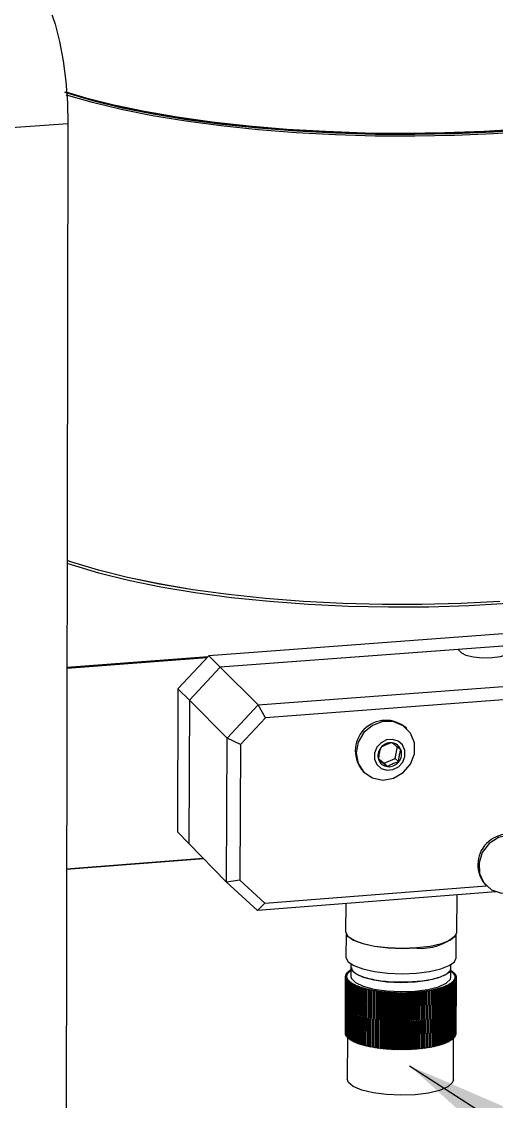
# Model space of a CAD drawing. Header units: millimetres. Extents: x 0 to 279, y 0 to 216.
# Drawn here: x 242.64 to 249.13, y 157.12 to 171.89 of the extents above; entities that cross this region are included whole.
import ezdxf

# ---------------------------------------------------------------- set-up
doc = ezdxf.new("R2010")
doc.units = ezdxf.units.MM
doc.layers.add('DIM', color=1, linetype='Continuous')
doc.dimstyles.new('SLDDIMSTYLE0', dxfattribs={"dimtxt": 0.18, "dimasz": 3.302, "dimexe": 0, "dimexo": 0.0625, "dimgap": 0, "dimtad": 0, "dimtih": 1, "dimtoh": 1, "dimdec": 0, "dimrnd": 1e-09, "dimzin": 0, "dimdsep": 46, "dimtxsty": 'Standard', "dimsah": 1, "dimcen": 0.09, "dimadec": 0, "dimazin": 0, "dimtfac": 3.302, "dimtdec": 0, "dimtofl": 0, "dimtmove": 0, "dimatfit": 3, "dimfxl": 0, "dimfrac": 2, "dimtolj": 1, "dimtzin": 0, "dimarcsym": 0})

msp = doc.modelspace()

# ---------------------------------------------------------------- linework, layer by layer
at = {"color": 7, "linetype": 'Continuous', "lineweight": 25}
for p, q in [((243.273, 170.486), (241.441, 170.362)), ((243.273, 170.486), (243.236, 149.137)), ((251.884, 163.714), (245.199, 163.214)), ((252.055, 163.559), (245.357, 163.057)), ((248.609, 163.301), (245.357, 163.057)), ((248.609, 163.301), (248.656, 163.256)), ((243.261, 163.059), (245.189, 163.203)), ((245.171, 163.184), (243.261, 163.041)), ((244.777, 162.762), (245.199, 163.214)), ((245.199, 163.214), (245.357, 163.057)), ((245.357, 163.057), (244.934, 162.605)), ((245.877, 162.542), (245.357, 163.057)), ((245.877, 162.542), (252.615, 163.051)), ((252.599, 162.867), (245.975, 162.366)), ((244.777, 162.762), (244.77, 160.808)), ((244.934, 162.605), (244.777, 162.762)), ((244.934, 162.605), (244.928, 160.647)), ((245.451, 162.087), (244.934, 162.605)), ((245.451, 162.087), (245.877, 162.542)), ((245.975, 162.366), (245.877, 162.542)), ((245.975, 162.366), (245.632, 162)), ((247.907, 162.217), (247.897, 162.227)), ((245.443, 160.118), (245.451, 162.087)), ((245.632, 162), (245.451, 162.087)), ((245.632, 162), (245.625, 160.146)), ((247.75, 161.811), (247.78, 161.973)), ((247.521, 161.803), (247.596, 161.745)), ((247.596, 161.745), (247.75, 161.811)), ((247.596, 161.745), (247.644, 161.698)), ((247.75, 161.811), (247.797, 161.765)), ((247.313, 161.629), (247.323, 161.619)), ((244.77, 160.808), (244.928, 160.647)), ((245.443, 160.118), (244.928, 160.647)), ((243.256, 160.301), (245.124, 160.446)), ((245.132, 160.437), (243.256, 160.291)), ((245.625, 160.146), (245.443, 160.118)), ((245.864, 159.73), (245.443, 160.118)), ((245.625, 160.146), (245.964, 159.833)), ((245.964, 159.833), (248.994, 160.07)), ((248.988, 160.075), (248.999, 160.065)), ((249.126, 159.985), (245.864, 159.73)), ((248.591, 159.432), (248.594, 159.943)), ((245.964, 159.833), (245.864, 159.73)), ((247.073, 159.824), (247.071, 159.442)), ((247.078, 159.412), (247.076, 159.093)), ((248.581, 159.082), (248.583, 159.401)), ((247.084, 158.863), (247.085, 158.87)), ((247.085, 158.87), (247.106, 158.872)), ((247.102, 158.865), (247.085, 158.87)), ((247.089, 158.877), (247.111, 158.878)), ((247.106, 158.872), (247.089, 158.877)), ((247.089, 158.87), (247.089, 158.877)), ((247.095, 158.883), (247.117, 158.885)), ((247.111, 158.878), (247.095, 158.883)), ((247.095, 158.877), (247.095, 158.883)), ((247.101, 158.89), (247.124, 158.891)), ((247.117, 158.885), (247.101, 158.89)), ((247.101, 158.884), (247.101, 158.89)), ((247.108, 158.897), (247.131, 158.898)), ((247.124, 158.891), (247.108, 158.897)), ((247.108, 158.89), (247.108, 158.897)), ((247.116, 158.903), (247.139, 158.904)), ((247.131, 158.898), (247.116, 158.903)), ((247.116, 158.897), (247.116, 158.903)), ((247.139, 158.904), (247.124, 158.91)), ((247.124, 158.91), (247.144, 158.91)), ((247.124, 158.904), (247.124, 158.91)), ((247.144, 158.912), (247.133, 158.916)), ((247.133, 158.916), (247.144, 158.916)), ((247.133, 158.91), (247.133, 158.916)), ((247.144, 158.953), (247.143, 158.828)), ((247.144, 158.922), (247.143, 158.922)), ((247.143, 158.916), (247.143, 158.922)), ((247.144, 159), (247.144, 158.953)), ((248.51, 158.818), (248.511, 158.943)), ((248.51, 158.902), (248.528, 158.901)), ((248.511, 158.943), (248.511, 158.99)), ((248.511, 158.908), (248.519, 158.907)), ((248.519, 158.907), (248.511, 158.904)), ((248.528, 158.901), (248.514, 158.896)), ((248.514, 158.896), (248.537, 158.894)), ((248.519, 158.901), (248.519, 158.907)), ((248.537, 158.894), (248.522, 158.889)), ((248.522, 158.889), (248.544, 158.888)), ((248.528, 158.895), (248.528, 158.901)), ((248.529, 158.883), (248.544, 158.888)), ((248.552, 158.881), (248.529, 158.883)), ((248.552, 158.881), (248.536, 158.876)), ((248.536, 158.876), (248.558, 158.874)), ((248.537, 158.888), (248.537, 158.894)), ((248.558, 158.874), (248.541, 158.87)), ((248.541, 158.87), (248.564, 158.867)), ((248.544, 158.882), (248.544, 158.888)), ((248.552, 158.881), (248.551, 158.875)), ((248.558, 158.874), (248.558, 158.868)), ((247.067, 158.057), (247.071, 158.828)), ((247.067, 158.05), (247.071, 158.821)), ((247.068, 158.043), (247.072, 158.814)), ((247.07, 158.036), (247.074, 158.807)), ((247.071, 158.835), (247.092, 158.838)), ((247.091, 158.832), (247.071, 158.835)), ((247.071, 158.828), (247.071, 158.835)), ((247.071, 158.828), (247.091, 158.832)), ((247.091, 158.825), (247.071, 158.828)), ((247.071, 158.821), (247.091, 158.825)), ((247.092, 158.818), (247.071, 158.821)), ((247.072, 158.835), (247.073, 158.842)), ((247.072, 158.814), (247.092, 158.818)), ((247.093, 158.811), (247.072, 158.814)), ((247.073, 158.842), (247.093, 158.845)), ((247.092, 158.838), (247.073, 158.842)), ((247.073, 158.029), (247.077, 158.8)), ((247.074, 158.849), (247.095, 158.852)), ((247.093, 158.845), (247.074, 158.849)), ((247.074, 158.842), (247.074, 158.849)), ((247.074, 158.807), (247.093, 158.811)), ((247.095, 158.804), (247.074, 158.807)), ((247.076, 158.022), (247.08, 158.793)), ((247.077, 158.856), (247.098, 158.859)), ((247.095, 158.852), (247.077, 158.856)), ((247.077, 158.849), (247.077, 158.856)), ((247.077, 158.8), (247.095, 158.804)), ((247.098, 158.798), (247.077, 158.8)), ((247.08, 158.863), (247.102, 158.865)), ((247.098, 158.859), (247.08, 158.863)), ((247.08, 158.856), (247.08, 158.863)), ((247.08, 158.793), (247.098, 158.798)), ((247.102, 158.791), (247.08, 158.793)), ((247.08, 158.015), (247.084, 158.787)), ((247.084, 158.787), (247.102, 158.791)), ((247.106, 158.784), (247.084, 158.787)), ((247.085, 158.008), (247.089, 158.78)), ((247.089, 158.78), (247.106, 158.784)), ((247.111, 158.778), (247.089, 158.78)), ((247.09, 158.002), (247.095, 158.773)), ((247.095, 158.773), (247.111, 158.778)), ((247.117, 158.771), (247.095, 158.773)), ((247.096, 157.995), (247.101, 158.766)), ((247.101, 158.766), (247.117, 158.771)), ((247.123, 158.764), (247.101, 158.766)), ((247.108, 158.759), (247.103, 157.988)), ((247.108, 158.759), (247.123, 158.764)), ((247.13, 158.758), (247.108, 158.759)), ((247.115, 158.753), (247.111, 157.981)), ((247.115, 158.753), (247.13, 158.758)), ((247.138, 158.751), (247.115, 158.753)), ((247.124, 158.746), (247.119, 157.975)), ((247.124, 158.746), (247.138, 158.751)), ((247.147, 158.745), (247.124, 158.746)), ((247.133, 158.74), (247.129, 157.968)), ((247.133, 158.74), (247.147, 158.745)), ((247.156, 158.739), (247.133, 158.74)), ((247.143, 158.733), (247.138, 157.962)), ((247.143, 158.733), (247.156, 158.739)), ((247.166, 158.732), (247.143, 158.733)), ((247.153, 158.727), (247.149, 157.955)), ((247.153, 158.727), (247.166, 158.732)), ((247.176, 158.726), (247.153, 158.727)), ((247.164, 158.721), (247.176, 158.726)), ((248.512, 158.725), (248.489, 158.724)), ((248.489, 158.724), (248.501, 158.719)), ((248.521, 158.731), (248.498, 158.73)), ((248.498, 158.73), (248.512, 158.725)), ((248.512, 158.725), (248.506, 157.953)), ((248.53, 158.737), (248.508, 158.737)), ((248.508, 158.737), (248.521, 158.731)), ((248.539, 158.744), (248.516, 158.743)), ((248.516, 158.743), (248.53, 158.737)), ((248.521, 158.731), (248.516, 157.959)), ((248.546, 158.751), (248.524, 158.749)), ((248.524, 158.749), (248.539, 158.744)), ((248.53, 158.737), (248.525, 157.966)), ((248.553, 158.757), (248.531, 158.756)), ((248.531, 158.756), (248.546, 158.751)), ((248.539, 158.744), (248.533, 157.972)), ((248.559, 158.764), (248.537, 158.762)), ((248.537, 158.762), (248.553, 158.757)), ((248.546, 158.751), (248.541, 157.979)), ((248.565, 158.771), (248.543, 158.769)), ((248.543, 158.769), (248.559, 158.764)), ((248.564, 158.867), (248.547, 158.863)), ((248.547, 158.863), (248.568, 158.861)), ((248.57, 158.777), (248.548, 158.775)), ((248.548, 158.775), (248.565, 158.771)), ((248.553, 158.757), (248.548, 157.986)), ((248.568, 158.861), (248.551, 158.856)), ((248.551, 158.856), (248.573, 158.854)), ((248.574, 158.784), (248.552, 158.782)), ((248.552, 158.782), (248.57, 158.777)), ((248.559, 158.764), (248.554, 157.992)), ((248.573, 158.854), (248.555, 158.85)), ((248.555, 158.85), (248.576, 158.847)), ((248.577, 158.791), (248.556, 158.789)), ((248.556, 158.789), (248.574, 158.784)), ((248.576, 158.847), (248.558, 158.843)), ((248.558, 158.843), (248.579, 158.84)), ((248.579, 158.798), (248.558, 158.795)), ((248.558, 158.795), (248.577, 158.791)), ((248.565, 158.771), (248.559, 157.999)), ((248.579, 158.84), (248.56, 158.836)), ((248.56, 158.836), (248.581, 158.833)), ((248.581, 158.805), (248.56, 158.802)), ((248.56, 158.802), (248.579, 158.798)), ((248.581, 158.833), (248.562, 158.829)), ((248.562, 158.829), (248.582, 158.826)), ((248.582, 158.826), (248.562, 158.822)), ((248.562, 158.822), (248.582, 158.819)), ((248.582, 158.819), (248.562, 158.816)), ((248.562, 158.816), (248.582, 158.812)), ((248.582, 158.812), (248.562, 158.809)), ((248.562, 158.809), (248.581, 158.805)), ((248.564, 158.867), (248.563, 158.861)), ((248.57, 158.777), (248.564, 158.006)), ((248.568, 158.861), (248.568, 158.854)), ((248.574, 158.784), (248.568, 158.013)), ((248.577, 158.791), (248.571, 158.02)), ((248.573, 158.854), (248.573, 158.847)), ((248.579, 158.798), (248.574, 158.027)), ((248.576, 158.847), (248.576, 158.84)), ((248.581, 158.805), (248.576, 158.034)), ((248.582, 158.819), (248.577, 158.048)), ((248.582, 158.812), (248.577, 158.041)), ((248.579, 158.84), (248.579, 158.833)), ((248.581, 158.833), (248.581, 158.826)), ((248.582, 158.826), (248.582, 158.819)), ((247.164, 158.721), (247.16, 157.949)), ((247.187, 158.72), (247.164, 158.721)), ((247.176, 158.714), (247.172, 157.943)), ((247.176, 158.714), (247.187, 158.72)), ((247.199, 158.714), (247.176, 158.714)), ((247.188, 158.708), (247.184, 157.937)), ((247.188, 158.708), (247.199, 158.714)), ((247.211, 158.709), (247.188, 158.708)), ((247.201, 158.702), (247.197, 157.931)), ((247.201, 158.702), (247.211, 158.709)), ((247.224, 158.703), (247.201, 158.702)), ((247.215, 158.697), (247.211, 157.925)), ((247.215, 158.697), (247.224, 158.703)), ((247.238, 158.697), (247.215, 158.697)), ((247.229, 158.691), (247.225, 157.919)), ((247.229, 158.691), (247.238, 158.697)), ((247.252, 158.692), (247.229, 158.691)), ((247.244, 158.685), (247.24, 157.913)), ((247.244, 158.685), (247.252, 158.692)), ((247.267, 158.686), (247.244, 158.685)), ((247.26, 158.68), (247.255, 157.908)), ((247.26, 158.68), (247.267, 158.686)), ((247.282, 158.681), (247.26, 158.68)), ((247.276, 158.675), (247.271, 157.903)), ((247.276, 158.675), (247.282, 158.681)), ((247.298, 158.676), (247.276, 158.675)), ((247.292, 158.67), (247.288, 157.897)), ((247.292, 158.67), (247.298, 158.676)), ((247.314, 158.671), (247.292, 158.67)), ((247.309, 158.665), (247.305, 157.892)), ((247.309, 158.665), (247.314, 158.671)), ((247.331, 158.666), (247.309, 158.665)), ((247.327, 158.66), (247.322, 157.888)), ((247.327, 158.66), (247.331, 158.666)), ((247.349, 158.662), (247.327, 158.66)), ((247.345, 158.655), (247.34, 157.883)), ((247.345, 158.655), (247.349, 158.662)), ((247.367, 158.657), (247.345, 158.655)), ((247.363, 158.651), (247.359, 157.878)), ((247.363, 158.651), (247.367, 158.657)), ((247.385, 158.653), (247.363, 158.651)), ((247.382, 158.646), (247.378, 157.874)), ((247.382, 158.646), (247.385, 158.653)), ((247.404, 158.649), (247.382, 158.646)), ((247.402, 158.642), (247.397, 157.87)), ((247.402, 158.642), (247.404, 158.649)), ((247.423, 158.645), (247.402, 158.642)), ((247.422, 158.638), (247.417, 157.866)), ((247.422, 158.638), (247.423, 158.645)), ((247.442, 158.641), (247.422, 158.638)), ((247.442, 158.634), (247.438, 157.862)), ((247.442, 158.634), (247.442, 158.641)), ((247.462, 158.638), (247.442, 158.634)), ((247.462, 158.638), (247.458, 157.865)), ((247.463, 158.631), (247.458, 157.858)), ((247.463, 158.631), (247.462, 158.638)), ((247.483, 158.634), (247.463, 158.631)), ((247.483, 158.634), (247.478, 157.862)), ((247.484, 158.627), (247.479, 157.855)), ((247.484, 158.627), (247.483, 158.634)), ((247.503, 158.631), (247.484, 158.627)), ((247.503, 158.631), (247.499, 157.858)), ((247.505, 158.624), (247.501, 157.852)), ((247.505, 158.624), (247.503, 158.631)), ((247.524, 158.628), (247.505, 158.624)), ((247.524, 158.628), (247.52, 157.855)), ((247.527, 158.621), (247.522, 157.849)), ((247.527, 158.621), (247.524, 158.628)), ((247.545, 158.625), (247.527, 158.621)), ((247.545, 158.625), (247.541, 157.853)), ((247.549, 158.618), (247.544, 157.846)), ((247.549, 158.618), (247.545, 158.625)), ((247.567, 158.623), (247.549, 158.618)), ((247.567, 158.623), (247.562, 157.85)), ((247.571, 158.616), (247.566, 157.843)), ((247.571, 158.616), (247.567, 158.623)), ((247.589, 158.62), (247.571, 158.616)), ((247.589, 158.62), (247.584, 157.847)), ((247.594, 158.613), (247.589, 158.62)), ((247.594, 158.613), (247.589, 157.841)), ((247.611, 158.618), (247.594, 158.613)), ((247.611, 158.618), (247.606, 157.845)), ((247.616, 158.611), (247.611, 158.618)), ((247.616, 158.611), (247.612, 157.838)), ((247.633, 158.616), (247.616, 158.611)), ((247.633, 158.616), (247.628, 157.843)), ((247.639, 158.609), (247.633, 158.616)), ((247.639, 158.609), (247.635, 157.836)), ((247.656, 158.614), (247.639, 158.609)), ((247.656, 158.614), (247.651, 157.841)), ((247.663, 158.607), (247.656, 158.614)), ((247.663, 158.607), (247.658, 157.835)), ((247.678, 158.612), (247.663, 158.607)), ((247.678, 158.612), (247.673, 157.84)), ((247.686, 158.606), (247.678, 158.612)), ((247.686, 158.606), (247.681, 157.833)), ((247.701, 158.611), (247.686, 158.606)), ((247.701, 158.611), (247.696, 157.838)), ((247.709, 158.604), (247.701, 158.611)), ((247.709, 158.604), (247.704, 157.832)), ((247.724, 158.61), (247.709, 158.604)), ((247.724, 158.61), (247.719, 157.837)), ((247.733, 158.603), (247.724, 158.61)), ((247.733, 158.603), (247.728, 157.831)), ((247.747, 158.609), (247.733, 158.603)), ((247.747, 158.609), (247.742, 157.836)), ((247.757, 158.602), (247.747, 158.609)), ((247.757, 158.602), (247.752, 157.83)), ((247.77, 158.608), (247.757, 158.602)), ((247.77, 158.608), (247.765, 157.835)), ((247.78, 158.602), (247.77, 158.608)), ((247.78, 158.602), (247.775, 157.829)), ((247.793, 158.607), (247.78, 158.602)), ((247.793, 158.607), (247.788, 157.835)), ((247.804, 158.601), (247.793, 158.607)), ((247.804, 158.601), (247.799, 157.828)), ((247.816, 158.607), (247.804, 158.601)), ((247.816, 158.607), (247.811, 157.834)), ((247.828, 158.601), (247.816, 158.607)), ((247.828, 158.601), (247.823, 157.828)), ((247.839, 158.607), (247.828, 158.601)), ((247.839, 158.607), (247.835, 157.834)), ((247.852, 158.601), (247.839, 158.607)), ((247.852, 158.601), (247.847, 157.828)), ((247.863, 158.607), (247.852, 158.601)), ((247.863, 158.607), (247.858, 157.834)), ((247.875, 158.601), (247.863, 158.607)), ((247.875, 158.601), (247.87, 157.828)), ((247.886, 158.607), (247.875, 158.601)), ((247.886, 158.607), (247.881, 157.834)), ((247.899, 158.602), (247.886, 158.607)), ((247.899, 158.602), (247.894, 157.829)), ((247.909, 158.608), (247.899, 158.602)), ((247.909, 158.608), (247.904, 157.835)), ((247.923, 158.602), (247.909, 158.608)), ((247.923, 158.602), (247.918, 157.829)), ((247.932, 158.608), (247.923, 158.602)), ((247.932, 158.608), (247.927, 157.836)), ((247.946, 158.603), (247.932, 158.608)), ((247.946, 158.603), (247.941, 157.83)), ((247.955, 158.609), (247.946, 158.603)), ((247.955, 158.609), (247.95, 157.837)), ((247.97, 158.604), (247.955, 158.609)), ((247.97, 158.604), (247.965, 157.831)), ((247.977, 158.61), (247.97, 158.604)), ((247.977, 158.61), (247.972, 157.838)), ((247.993, 158.605), (247.977, 158.61)), ((247.993, 158.605), (247.988, 157.833)), ((248, 158.612), (247.993, 158.605)), ((248, 158.612), (247.995, 157.839)), ((248.016, 158.607), (248, 158.612)), ((248.016, 158.607), (248.011, 157.834)), ((248.022, 158.613), (248.016, 158.607)), ((248.022, 158.613), (248.017, 157.841)), ((248.039, 158.609), (248.022, 158.613)), ((248.039, 158.609), (248.034, 157.836)), ((248.045, 158.615), (248.039, 158.609)), ((248.045, 158.615), (248.04, 157.842)), ((248.062, 158.61), (248.045, 158.615)), ((248.062, 158.61), (248.057, 157.838)), ((248.067, 158.617), (248.062, 158.61)), ((248.067, 158.617), (248.062, 157.844)), ((248.084, 158.613), (248.067, 158.617)), ((248.084, 158.613), (248.079, 157.84)), ((248.088, 158.619), (248.083, 157.847)), ((248.088, 158.619), (248.084, 158.613)), ((248.107, 158.615), (248.088, 158.619)), ((248.107, 158.615), (248.102, 157.842)), ((248.11, 158.622), (248.105, 157.849)), ((248.11, 158.622), (248.107, 158.615)), ((248.129, 158.618), (248.11, 158.622)), ((248.129, 158.618), (248.124, 157.845)), ((248.131, 158.624), (248.126, 157.852)), ((248.131, 158.624), (248.129, 158.618)), ((248.15, 158.62), (248.131, 158.624)), ((248.15, 158.62), (248.145, 157.848)), ((248.152, 158.627), (248.147, 157.854)), ((248.152, 158.627), (248.15, 158.62)), ((248.172, 158.623), (248.152, 158.627)), ((248.172, 158.623), (248.166, 157.851)), ((248.173, 158.63), (248.168, 157.857)), ((248.173, 158.63), (248.172, 158.623)), ((248.193, 158.626), (248.173, 158.63)), ((248.193, 158.626), (248.187, 157.854)), ((248.193, 158.633), (248.188, 157.861)), ((248.213, 158.63), (248.193, 158.633)), ((248.193, 158.633), (248.193, 158.626)), ((248.213, 158.63), (248.208, 157.857)), ((248.234, 158.633), (248.213, 158.637)), ((248.213, 158.637), (248.213, 158.63)), ((248.234, 158.633), (248.228, 157.861)), ((248.253, 158.637), (248.232, 158.64)), ((248.232, 158.64), (248.234, 158.633)), ((248.253, 158.637), (248.248, 157.864)), ((248.273, 158.641), (248.252, 158.644)), ((248.252, 158.644), (248.253, 158.637)), ((248.273, 158.641), (248.268, 157.868)), ((248.292, 158.645), (248.27, 158.648)), ((248.27, 158.648), (248.273, 158.641)), ((248.292, 158.645), (248.287, 157.873)), ((248.31, 158.649), (248.289, 158.652)), ((248.289, 158.652), (248.292, 158.645)), ((248.31, 158.649), (248.305, 157.877)), ((248.328, 158.654), (248.306, 158.656)), ((248.306, 158.656), (248.31, 158.649)), ((248.328, 158.654), (248.323, 157.881)), ((248.346, 158.658), (248.324, 158.66)), ((248.324, 158.66), (248.328, 158.654)), ((248.363, 158.663), (248.341, 158.665)), ((248.341, 158.665), (248.346, 158.658)), ((248.346, 158.658), (248.341, 157.886)), ((248.379, 158.668), (248.357, 158.67)), ((248.357, 158.67), (248.363, 158.663)), ((248.363, 158.663), (248.358, 157.891)), ((248.395, 158.673), (248.373, 158.675)), ((248.373, 158.675), (248.379, 158.668)), ((248.379, 158.668), (248.374, 157.896)), ((248.411, 158.678), (248.388, 158.68)), ((248.388, 158.68), (248.395, 158.673)), ((248.395, 158.673), (248.39, 157.901)), ((248.426, 158.684), (248.403, 158.685)), ((248.403, 158.685), (248.411, 158.678)), ((248.411, 158.678), (248.405, 157.906)), ((248.44, 158.689), (248.417, 158.69)), ((248.417, 158.69), (248.426, 158.684)), ((248.426, 158.684), (248.42, 157.912)), ((248.453, 158.695), (248.43, 158.695)), ((248.43, 158.695), (248.44, 158.689)), ((248.44, 158.689), (248.434, 157.917)), ((248.466, 158.701), (248.443, 158.701)), ((248.443, 158.701), (248.453, 158.695)), ((248.453, 158.695), (248.448, 157.923)), ((248.479, 158.706), (248.455, 158.707)), ((248.455, 158.707), (248.466, 158.701)), ((248.466, 158.701), (248.461, 157.929)), ((248.49, 158.712), (248.467, 158.712)), ((248.467, 158.712), (248.479, 158.706)), ((248.479, 158.706), (248.473, 157.935)), ((248.501, 158.719), (248.478, 158.718)), ((248.478, 158.718), (248.49, 158.712)), ((248.49, 158.712), (248.485, 157.941)), ((248.501, 158.719), (248.496, 157.947)), ((247.067, 158.057), (247.067, 158.057)), ((247.067, 158.05), (247.068, 158.05)), ((247.068, 158.043), (247.07, 158.043)), ((247.07, 158.036), (247.073, 158.036)), ((247.073, 158.029), (247.076, 158.029)), ((247.076, 158.022), (247.08, 158.022)), ((247.08, 158.015), (247.085, 158.015)), ((247.085, 158.008), (247.09, 158.008)), ((247.09, 158.002), (247.096, 158.001)), ((247.095, 158.001), (247.092, 157.426)), ((247.096, 157.995), (247.103, 157.994)), ((247.103, 157.988), (247.111, 157.987)), ((248.541, 157.985), (248.548, 157.986)), ((248.544, 157.416), (248.548, 157.986)), ((248.548, 157.992), (248.554, 157.992)), ((248.554, 157.999), (248.559, 157.999)), ((248.559, 158.006), (248.564, 158.006)), ((248.564, 158.013), (248.568, 158.013)), ((248.568, 158.02), (248.571, 158.02)), ((248.571, 158.027), (248.574, 158.027)), ((248.574, 158.034), (248.576, 158.034)), ((248.576, 158.041), (248.577, 158.041)), ((248.577, 158.048), (248.577, 158.048)), ((247.111, 157.981), (247.119, 157.981)), ((247.119, 157.975), (247.129, 157.974)), ((247.129, 157.968), (247.138, 157.968)), ((247.138, 157.962), (247.149, 157.961)), ((247.149, 157.955), (247.16, 157.955)), ((247.16, 157.949), (247.172, 157.949)), ((247.172, 157.943), (247.184, 157.943)), ((247.184, 157.937), (247.197, 157.937)), ((247.197, 157.931), (247.211, 157.931)), ((247.211, 157.925), (247.225, 157.925)), ((247.225, 157.919), (247.24, 157.919)), ((247.24, 157.913), (247.255, 157.914)), ((247.255, 157.908), (247.271, 157.909)), ((247.271, 157.903), (247.288, 157.904)), ((247.288, 157.897), (247.305, 157.899)), ((247.305, 157.892), (247.322, 157.894)), ((247.322, 157.888), (247.34, 157.889)), ((247.34, 157.883), (247.359, 157.885)), ((247.359, 157.878), (247.378, 157.88)), ((247.378, 157.874), (247.397, 157.876)), ((247.397, 157.87), (247.417, 157.872)), ((247.417, 157.866), (247.438, 157.869)), ((247.438, 157.862), (247.458, 157.865)), ((247.458, 157.865), (247.458, 157.858)), ((247.458, 157.858), (247.478, 157.862)), ((247.478, 157.862), (247.479, 157.855)), ((247.479, 157.855), (247.499, 157.858)), ((247.499, 157.858), (247.501, 157.852)), ((247.501, 157.852), (247.52, 157.855)), ((247.52, 157.855), (247.522, 157.849)), ((247.522, 157.849), (247.541, 157.853)), ((247.541, 157.853), (247.544, 157.846)), ((247.544, 157.846), (247.562, 157.85)), ((247.562, 157.85), (247.566, 157.843)), ((247.566, 157.843), (247.584, 157.847)), ((247.584, 157.847), (247.589, 157.841)), ((247.589, 157.841), (247.606, 157.845)), ((247.606, 157.845), (247.612, 157.838)), ((247.612, 157.838), (247.628, 157.843)), ((247.628, 157.843), (247.635, 157.836)), ((247.635, 157.836), (247.651, 157.841)), ((247.651, 157.841), (247.658, 157.835)), ((247.658, 157.835), (247.673, 157.84)), ((247.673, 157.84), (247.681, 157.833)), ((247.681, 157.833), (247.696, 157.838)), ((247.696, 157.838), (247.704, 157.832)), ((247.704, 157.832), (247.719, 157.837)), ((247.719, 157.837), (247.728, 157.831)), ((247.728, 157.831), (247.742, 157.836)), ((247.742, 157.836), (247.752, 157.83)), ((247.918, 157.829), (247.927, 157.836)), ((247.927, 157.836), (247.941, 157.83)), ((247.941, 157.83), (247.95, 157.837)), ((247.95, 157.837), (247.965, 157.831)), ((247.965, 157.831), (247.972, 157.838)), ((247.972, 157.838), (247.988, 157.833)), ((247.988, 157.833), (247.995, 157.839)), ((247.995, 157.839), (248.011, 157.834)), ((248.011, 157.834), (248.017, 157.841)), ((248.017, 157.841), (248.034, 157.836)), ((248.034, 157.836), (248.04, 157.842)), ((248.04, 157.842), (248.057, 157.838)), ((248.057, 157.838), (248.062, 157.844)), ((248.062, 157.844), (248.079, 157.84)), ((248.079, 157.84), (248.083, 157.847)), ((248.083, 157.847), (248.102, 157.842)), ((248.102, 157.842), (248.105, 157.849)), ((248.105, 157.849), (248.124, 157.845)), ((248.124, 157.845), (248.126, 157.852)), ((248.126, 157.852), (248.145, 157.848)), ((248.145, 157.848), (248.147, 157.854)), ((248.147, 157.854), (248.166, 157.851)), ((248.166, 157.851), (248.168, 157.857)), ((248.168, 157.857), (248.187, 157.854)), ((248.187, 157.854), (248.188, 157.861)), ((248.188, 157.861), (248.208, 157.857)), ((248.208, 157.864), (248.228, 157.861)), ((248.228, 157.867), (248.248, 157.864)), ((248.248, 157.871), (248.268, 157.868)), ((248.268, 157.875), (248.287, 157.873)), ((248.287, 157.879), (248.305, 157.877)), ((248.305, 157.883), (248.323, 157.881)), ((248.323, 157.888), (248.341, 157.886)), ((248.341, 157.892), (248.358, 157.891)), ((248.358, 157.897), (248.374, 157.896)), ((248.374, 157.902), (248.39, 157.901)), ((248.39, 157.907), (248.405, 157.906)), ((248.405, 157.912), (248.42, 157.912)), ((248.42, 157.918), (248.434, 157.917)), ((248.434, 157.923), (248.448, 157.923)), ((248.448, 157.929), (248.461, 157.929)), ((248.461, 157.935), (248.473, 157.935)), ((248.473, 157.941), (248.485, 157.941)), ((248.485, 157.947), (248.496, 157.947)), ((248.496, 157.953), (248.506, 157.953)), ((248.506, 157.959), (248.516, 157.959)), ((248.516, 157.965), (248.525, 157.966)), ((248.525, 157.972), (248.533, 157.972)), ((248.533, 157.979), (248.541, 157.979)), ((247.752, 157.83), (247.765, 157.835)), ((247.765, 157.835), (247.775, 157.829)), ((247.775, 157.829), (247.788, 157.835)), ((247.788, 157.835), (247.799, 157.828)), ((247.799, 157.828), (247.811, 157.834)), ((247.811, 157.834), (247.823, 157.828)), ((247.823, 157.828), (247.835, 157.834)), ((247.835, 157.834), (247.847, 157.828)), ((247.847, 157.828), (247.858, 157.834)), ((247.858, 157.834), (247.87, 157.828)), ((247.87, 157.828), (247.881, 157.834)), ((247.881, 157.834), (247.894, 157.829)), ((247.894, 157.829), (247.904, 157.835)), ((247.904, 157.835), (247.918, 157.829))]:
    msp.add_line(p, q, dxfattribs=at)
at = {"color": 7, "linetype": 'Continuous', "lineweight": 25, "flags": 128}
for points in [[(242.882, 172.289), (242.958, 172.192), (243.032, 172.044), (243.1, 171.848), (243.159, 171.614), (243.208, 171.351), (243.244, 171.067), (243.266, 170.775), (243.273, 170.486)], [(243.231, 170.919), (243.273, 170.906), (243.626, 170.803), (244.017, 170.708), (244.441, 170.623), (244.896, 170.548), (245.378, 170.484), (245.881, 170.432), (246.402, 170.391), (246.934, 170.363), (247.475, 170.347), (248.018, 170.345), (248.558, 170.355), (249.09, 170.378), (249.61, 170.413)], [(249.482, 170.403), (248.958, 170.371), (248.423, 170.351), (247.882, 170.344), (247.339, 170.35), (246.8, 170.369), (246.27, 170.4), (245.753, 170.444), (245.255, 170.499), (244.78, 170.566), (244.332, 170.644), (243.916, 170.731), (243.534, 170.828), (243.231, 170.919)], [(243.243, 170.927), (243.518, 170.845), (243.901, 170.748), (244.319, 170.66), (244.769, 170.582), (245.246, 170.515), (245.746, 170.46), (246.265, 170.416), (246.797, 170.385), (247.338, 170.366), (247.883, 170.36), (248.426, 170.367), (248.963, 170.387), (249.489, 170.419)], [(249.617, 170.387), (249.095, 170.351), (248.561, 170.328), (248.019, 170.318), (247.474, 170.321), (246.931, 170.336), (246.396, 170.365), (245.874, 170.406), (245.369, 170.458), (244.885, 170.523), (244.429, 170.598), (244.002, 170.683), (243.61, 170.778), (243.256, 170.881), (243.248, 170.884)], [(252.648, 164.628), (252.356, 164.505), (252.021, 164.39), (251.645, 164.284), (251.233, 164.189), (250.786, 164.105), (250.311, 164.034), (249.811, 163.975), (249.29, 163.929), (248.755, 163.898), (248.209, 163.88), (247.659, 163.877), (247.108, 163.889), (246.564, 163.915), (246.03, 163.954), (245.512, 164.008), (245.015, 164.074), (244.543, 164.153), (244.101, 164.244), (243.694, 164.345), (243.323, 164.456), (243.263, 164.476)], [(249.179, 163.958), (248.65, 163.93), (248.113, 163.916), (247.571, 163.915), (247.031, 163.928), (246.497, 163.956), (245.975, 163.996), (245.468, 164.05), (244.982, 164.117), (244.521, 164.196), (244.09, 164.286), (243.691, 164.386), (243.329, 164.495), (243.263, 164.518)], [(249.179, 163.958), (248.65, 163.93), (248.113, 163.915), (247.571, 163.915), (247.031, 163.928), (246.497, 163.955), (245.974, 163.996), (245.467, 164.05), (244.981, 164.117), (244.52, 164.195), (244.089, 164.285), (243.69, 164.385), (243.328, 164.495), (243.263, 164.517)], [(248.656, 163.256), (248.717, 163.223), (248.818, 163.199), (248.943, 163.187), (249.073, 163.19), (249.188, 163.206), (249.272, 163.233), (249.31, 163.268), (249.298, 163.304)], [(248.011, 161.874), (248.011, 162.022), (247.958, 162.155), (247.859, 162.256), (247.728, 162.311), (247.581, 162.313), (247.439, 162.262), (247.321, 162.163), (247.243, 162.032), (247.215, 161.885), (247.242, 161.742), (247.319, 161.623), (247.437, 161.544), (247.578, 161.515), (247.725, 161.54), (247.857, 161.616), (247.957, 161.733), (248.011, 161.874)], [(247.882, 161.838), (247.881, 161.92), (247.849, 161.994), (247.79, 162.047), (247.714, 162.071), (247.631, 162.064), (247.555, 162.025), (247.497, 161.962), (247.466, 161.883), (247.467, 161.801), (247.499, 161.727), (247.558, 161.674), (247.635, 161.65), (247.717, 161.657), (247.793, 161.696), (247.851, 161.759), (247.882, 161.838)], [(249.67, 160.27), (249.689, 160.417), (249.655, 160.557), (249.571, 160.67), (249.45, 160.742), (249.307, 160.762), (249.161, 160.729), (249.033, 160.646), (248.94, 160.524), (248.895, 160.381), (248.902, 160.235), (248.962, 160.107), (249.067, 160.013), (249.202, 159.966), (249.348, 159.973), (249.487, 160.032), (249.599, 160.136), (249.67, 160.27)], [(247.071, 159.442), (247.071, 159.438), (247.101, 159.38), (247.18, 159.327), (247.304, 159.281), (247.465, 159.245), (247.65, 159.223), (247.848, 159.215), (248.044, 159.223)], [(248.042, 159.216), (247.847, 159.209), (247.652, 159.216), (247.468, 159.238), (247.309, 159.273), (247.186, 159.319), (247.107, 159.372), (247.084, 159.405)], [(248.044, 159.223), (248.226, 159.245), (248.381, 159.281), (248.498, 159.327), (248.569, 159.38), (248.591, 159.432)], [(247.076, 159.093), (247.076, 159.088), (247.106, 159.031), (247.184, 158.977), (247.307, 158.932), (247.466, 158.896), (247.65, 158.874), (247.845, 158.867), (248.04, 158.874)], [(248.04, 158.874), (248.22, 158.896), (248.373, 158.932), (248.489, 158.977), (248.56, 159.031), (248.581, 159.082)], [(247.144, 158.953), (247.151, 158.925), (247.205, 158.87), (247.31, 158.821), (247.457, 158.782), (247.634, 158.757), (247.827, 158.748), (248.02, 158.755)], [(248.02, 158.755), (248.197, 158.777), (248.344, 158.814), (248.449, 158.861), (248.504, 158.915), (248.511, 158.943)], [(247.143, 158.828), (247.15, 158.8), (247.204, 158.745), (247.309, 158.696), (247.456, 158.657), (247.633, 158.632), (247.826, 158.622), (248.019, 158.629)], [(248.019, 158.629), (248.196, 158.652), (248.343, 158.688), (248.448, 158.736), (248.503, 158.79), (248.51, 158.818)], [(248.022, 157.212), (247.826, 157.204), (247.629, 157.213), (247.447, 157.237), (247.292, 157.275), (247.176, 157.324), (247.108, 157.38), (247.092, 157.426)], [(248.544, 157.416), (248.53, 157.375), (248.467, 157.319), (248.355, 157.271), (248.203, 157.235), (248.022, 157.212)]]:
    msp.add_lwpolyline(points, dxfattribs=at)
at = {"color": 7, "linetype": 'Continuous', "lineweight": 25}
for centre, radius, start, end in [((247.622, 161.912), 0.419, 48.8498, 222.5292), ((247.689, 161.848), 0.176, 84.8424, 141.7593), ((247.69, 161.877), 0.146, 19.7492, 84.4125), ((247.681, 161.848), 0.169, 140.168, 198.6021), ((247.668, 161.873), 0.169, 320.1667, 18.5782), ((247.658, 161.844), 0.146, 199.7751, 264.4349), ((247.659, 161.873), 0.176, 264.8629, 321.7563), ((249.296, 160.357), 0.417, 48.9956, 222.4412), ((248.1, 159.936), 0.723, 265.4359, 311.2566)]:
    msp.add_arc(centre, radius, start, end, dxfattribs=at)
for points, knots in [([(247.705, 162.023), (247.68, 162.016), (247.637, 162.004), (247.585, 161.979), (247.561, 161.963), (247.551, 161.956)], [0, 0, 0, 0, 0.439105, 0.751358, 1, 1, 1, 1]), ([(247.828, 161.927), (247.807, 161.943), (247.772, 161.971), (247.731, 162.003), (247.713, 162.017), (247.705, 162.023)], [0, 0, 0, 0, 0.439105, 0.751358, 1, 1, 1, 1]), ([(247.551, 161.956), (247.548, 161.948), (247.54, 161.926), (247.528, 161.881), (247.522, 161.832), (247.521, 161.803), (247.52, 161.794)], [0, 0, 0, 0, 0.180942, 0.506293, 0.843975, 1, 1, 1, 1]), ([(247.797, 161.765), (247.798, 161.774), (247.799, 161.802), (247.805, 161.851), (247.816, 161.896), (247.825, 161.919), (247.828, 161.927)], [0, 0, 0, 0, 0.156025, 0.493707, 0.819058, 1, 1, 1, 1]), ([(247.52, 161.794), (247.535, 161.783), (247.561, 161.765), (247.607, 161.728), (247.632, 161.708), (247.644, 161.698)], [0, 0, 0, 0, 0.439105, 0.751358, 1, 1, 1, 1]), ([(247.644, 161.698), (247.663, 161.711), (247.696, 161.732), (247.753, 161.753), (247.784, 161.761), (247.797, 161.765)], [0, 0, 0, 0, 0.439105, 0.751358, 1, 1, 1, 1]), ([(248.02, 158.755), (247.931, 158.751), (247.753, 158.743), (247.489, 158.771), (247.283, 158.823), (247.158, 158.889), (247.156, 158.934), (247.155, 158.953)], [0, 0, 0, 0, 0.211723, 0.423446, 0.6351691, 0.8468921, 1, 1, 1, 1]), ([(248.501, 158.943), (248.504, 158.936), (248.518, 158.903), (248.438, 158.846), (248.27, 158.784), (248.103, 158.764), (248.02, 158.755)], [0, 0, 0, 0, 0.080707, 0.387138, 0.693569, 1, 1, 1, 1])]:
    msp.add_open_spline(points, degree=3, knots=knots, dxfattribs=at)

# ---------------------------------------------------------------- leaders
at = {"layer": 'DIM'}
msp.add_leader([(247.946, 157.607), (259.785, 149.994)], dimstyle='SLDDIMSTYLE0', dxfattribs=at)

doc.saveas('drawing.dxf')
